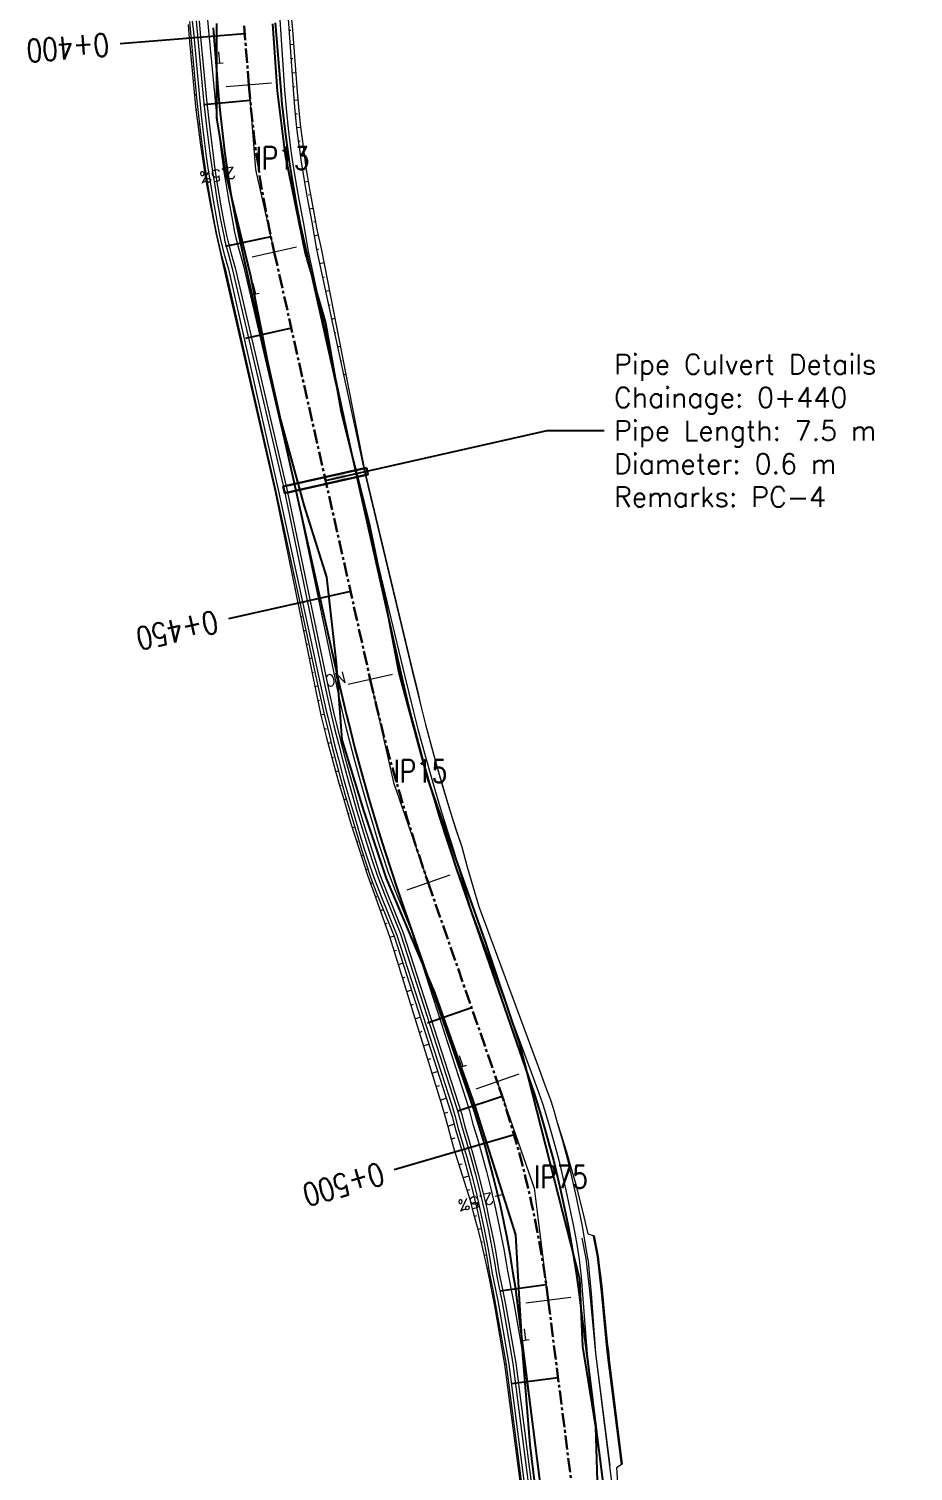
# Model space of a CAD drawing. Extents: x 337736 to 342003, y 3067251 to 3069533.
# Drawn here: x 338743.1 to 338821, y 3069011 to 3069137.9 of the extents above; entities that cross this region are included whole.
import ezdxf
from ezdxf.enums import TextEntityAlignment as Align

# ---------------------------------------------------------------- set-up
doc = ezdxf.new("R2010")
doc.units = 0
doc.header["$MEASUREMENT"] = 0
doc.linetypes.add('Center', pattern=[2, 1.25, -0.25, 0.25, -0.25])
for name, color, linetype, lineweight in [('BEC', 3, 'Continuous', 13), ('BES', 3, 'Continuous', 13), ('CFHatchLines', 4, 'Continuous', 0), ('Chainage', 7, 'Continuous', 25), ('Drain', 3, 'Continuous', 9), ('IP_Line', 150, 'Continuous', 9), ('LeftRoadExtreme', 7, 'Continuous', 13), ('PC_Callout', 6, 'Continuous', 30), ('PipeCulvert', 6, 'Continuous', 30), ('RC', 9, 'Center', 30), ('Retaining Wall', 140, 'Continuous', 9), ('RightRoadExtreme', 7, 'Continuous', 13), ('Road Width', 6, 'Continuous', 25), ('Shoulder', 30, 'Continuous', 15)]:
    doc.layers.add(name, color=color, linetype=linetype, lineweight=lineweight)
for name, color, linetype in [('IPName', 7, 'Continuous'), ('RoadEdge', 51, 'Continuous'), ('Super-Elevation', 1, 'Continuous')]:
    doc.layers.add(name, color=color, linetype=linetype)
doc.styles.get("Standard").update_dxf_attribs({"font": 'simplex.shx'})
doc.dimstyles.new('Dimension_PC_Callout', dxfattribs={"dimtxt": 1.75, "dimasz": 1.75, "dimexe": 0.18, "dimexo": 0.0625, "dimgap": 0.875, "dimtad": 0, "dimdec": 4, "dimzin": 0, "dimdsep": 46, "dimtxsty": 'Standard', "dimcen": 0.09, "dimadec": 0, "dimazin": 0, "dimtfac": 1, "dimtdec": 4, "dimtofl": 0, "dimtmove": 0, "dimatfit": 3, "dimfxl": 1, "dimtolj": 1, "dimtzin": 0, "dimarcsym": 0})

msp = doc.modelspace()

# ---------------------------------------------------------------- linework, layer by layer
at = {"layer": 'BEC'}
for points in [[(338764.48, 3069133.14), (338760.5, 3069132.82)], [(338766.67, 3069118.73), (338762.77, 3069117.85)], [(338775.13, 3069081.13), (338771.22, 3069080.25)], [(338780.16, 3069063.47), (338776.38, 3069062.16)], [(338786.24, 3069045.95), (338782.46, 3069044.64)], [(338790.83, 3069026.32), (338786.86, 3069025.82)]]:
    msp.add_lwpolyline(points, dxfattribs=at)
at = {"layer": 'BES'}
for points in [[(338764.48, 3069133.14), (338760.5, 3069132.82)], [(338766.67, 3069118.73), (338762.77, 3069117.85)], [(338775.13, 3069081.13), (338771.22, 3069080.25)], [(338780.16, 3069063.47), (338776.38, 3069062.16)], [(338786.24, 3069045.95), (338782.46, 3069044.64)], [(338790.83, 3069026.32), (338786.86, 3069025.82)]]:
    msp.add_lwpolyline(points, dxfattribs=at)
at = {"layer": 'CFHatchLines'}
for p, q in [((338757.39, 3069137.12), (338757.23, 3069137.11)), ((338766.02, 3069137.81), (338766.17, 3069137.82)), ((338757.43, 3069135.87), (338757.34, 3069135.86)), ((338766.1, 3069136.56), (338766.42, 3069136.59)), ((338757.62, 3069134.63), (338757.46, 3069134.62)), ((338766.19, 3069135.31), (338766.35, 3069135.33)), ((338757.66, 3069133.38), (338757.58, 3069133.37)), ((338766.27, 3069134.07), (338766.6, 3069134.09)), ((338757.85, 3069132.12), (338757.7, 3069132.11)), ((338766.36, 3069132.84), (338766.53, 3069132.85)), ((338757.91, 3069130.81), (338757.83, 3069130.81)), ((338766.45, 3069131.64), (338766.8, 3069131.67)), ((338758.13, 3069129.52), (338757.98, 3069129.51)), ((338766.56, 3069130.44), (338766.74, 3069130.46)), ((338758.22, 3069128.22), (338758.15, 3069128.21)), ((338766.68, 3069129.24), (338767.04, 3069129.28)), ((338758.46, 3069126.93), (338758.33, 3069126.92)), ((338766.83, 3069128.04), (338767.01, 3069128.07)), ((338767, 3069126.85), (338767.34, 3069126.9)), ((338758.58, 3069125.63), (338758.53, 3069125.63)), ((338767.35, 3069125.69), (338767.51, 3069125.71)), ((338758.83, 3069124.35), (338758.74, 3069124.34)), ((338767.37, 3069124.47), (338767.7, 3069124.52)), ((338759.01, 3069123.06), (338758.97, 3069123.05)), ((338767.74, 3069123.31), (338767.9, 3069123.34)), ((338759.27, 3069121.78), (338759.21, 3069121.77)), ((338767.8, 3069122.1), (338768.11, 3069122.16)), ((338759.49, 3069120.49), (338759.47, 3069120.49)), ((338768.19, 3069120.95), (338768.34, 3069120.98)), ((338759.77, 3069119.21), (338759.74, 3069119.21)), ((338768.22, 3069119.73), (338768.58, 3069119.8)), ((338768.43, 3069118.51), (338768.64, 3069118.56)), ((338760.07, 3069117.94), (338760.03, 3069117.94)), ((338760.44, 3069116.72), (338760.33, 3069116.69)), ((338768.69, 3069117.29), (338769.08, 3069117.38)), ((338760.66, 3069115.49), (338760.61, 3069115.47)), ((338768.96, 3069116.07), (338769.14, 3069116.11)), ((338760.99, 3069114.28), (338760.89, 3069114.25)), ((338769.22, 3069114.85), (338769.56, 3069114.92)), ((338761.22, 3069113.05), (338761.17, 3069113.04)), ((338769.48, 3069113.63), (338769.64, 3069113.66)), ((338761.54, 3069111.84), (338761.45, 3069111.82)), ((338769.75, 3069112.4), (338770.04, 3069112.47)), ((338761.77, 3069110.61), (338761.73, 3069110.6)), ((338770.01, 3069111.18), (338770.15, 3069111.21)), ((338762.09, 3069109.4), (338762.01, 3069109.38)), ((338770.28, 3069109.96), (338770.52, 3069110.02)), ((338762.33, 3069108.17), (338762.28, 3069108.16)), ((338770.54, 3069108.74), (338770.65, 3069108.76)), ((338762.64, 3069106.96), (338762.57, 3069106.94)), ((338770.8, 3069107.52), (338771.01, 3069107.56)), ((338762.88, 3069105.73), (338762.84, 3069105.73)), ((338771.07, 3069106.29), (338771.16, 3069106.31)), ((338763.19, 3069104.52), (338763.12, 3069104.51)), ((338771.33, 3069105.07), (338771.48, 3069105.11)), ((338763.44, 3069103.3), (338763.4, 3069103.29)), ((338771.59, 3069103.85), (338771.66, 3069103.87)), ((338763.74, 3069102.08), (338763.68, 3069102.07)), ((338771.86, 3069102.63), (338771.97, 3069102.65)), ((338763.99, 3069100.86), (338763.96, 3069100.85)), ((338772.12, 3069101.41), (338772.16, 3069101.42)), ((338772.39, 3069100.19), (338772.45, 3069100.2)), ((338764.29, 3069099.65), (338764.24, 3069099.63)), ((338772.65, 3069098.96), (338772.67, 3069098.97)), ((338764.55, 3069098.42), (338764.52, 3069098.42)), ((338772.94, 3069097.75), (338772.98, 3069097.76)), ((338764.85, 3069097.21), (338764.8, 3069097.2)), ((338773.24, 3069096.53), (338773.25, 3069096.54)), ((338765.08, 3069095.98), (338765.05, 3069095.97)), ((338773.53, 3069095.32), (338773.56, 3069095.33)), ((338765.38, 3069094.77), (338765.3, 3069094.75)), ((338773.82, 3069094.1), (338773.84, 3069094.11)), ((338765.6, 3069093.53), (338765.55, 3069093.52)), ((338774.11, 3069092.89), (338774.14, 3069092.89)), ((338765.91, 3069092.32), (338765.8, 3069092.3)), ((338774.42, 3069091.67), (338774.43, 3069091.68)), ((338766.11, 3069091.09), (338766.05, 3069091.07)), ((338774.7, 3069090.46), (338774.73, 3069090.46)), ((338766.44, 3069089.88), (338766.3, 3069089.85)), ((338775, 3069089.24), (338775.02, 3069089.25)), ((338766.62, 3069088.64), (338766.55, 3069088.62)), ((338775.28, 3069088.02), (338775.31, 3069088.03)), ((338766.97, 3069087.44), (338766.8, 3069087.4)), ((338775.59, 3069086.81), (338775.6, 3069086.81)), ((338767.14, 3069086.19), (338767.05, 3069086.17)), ((338767.5, 3069084.99), (338767.3, 3069084.95)), ((338775.87, 3069085.59), (338775.89, 3069085.6)), ((338767.65, 3069083.75), (338767.55, 3069083.72)), ((338776.17, 3069084.38), (338776.18, 3069084.38)), ((338768.03, 3069082.55), (338767.8, 3069082.5)), ((338776.46, 3069083.16), (338776.47, 3069083.17)), ((338768.17, 3069081.3), (338768.05, 3069081.27)), ((338776.76, 3069081.95), (338776.77, 3069081.95)), ((338768.56, 3069080.11), (338768.29, 3069080.05)), ((338777.04, 3069080.75), (338777.05, 3069080.75)), ((338768.69, 3069078.83), (338768.55, 3069078.8)), ((338777.34, 3069079.57), (338777.35, 3069079.57)), ((338769.11, 3069077.61), (338768.82, 3069077.54)), ((338777.62, 3069078.38), (338777.62, 3069078.38)), ((338769.28, 3069076.33), (338769.13, 3069076.29)), ((338777.92, 3069077.19), (338777.92, 3069077.19)), ((338769.73, 3069075.11), (338769.46, 3069075.04)), ((338778.22, 3069076.01), (338778.22, 3069076.01)), ((338778.54, 3069074.83), (338778.54, 3069074.83)), ((338769.92, 3069073.83), (338769.79, 3069073.8)), ((338778.86, 3069073.65), (338778.86, 3069073.65)), ((338770.38, 3069072.63), (338770.13, 3069072.56)), ((338779.19, 3069072.48), (338779.19, 3069072.48)), ((338770.6, 3069071.35), (338770.48, 3069071.32)), ((338779.53, 3069071.31), (338779.53, 3069071.31)), ((338771.07, 3069070.15), (338770.84, 3069070.08)), ((338779.88, 3069070.14), (338779.88, 3069070.14)), ((338771.32, 3069068.88), (338771.21, 3069068.85)), ((338780.24, 3069068.97), (338780.24, 3069068.97)), ((338771.8, 3069067.69), (338771.59, 3069067.62)), ((338780.61, 3069067.8), (338780.61, 3069067.8)), ((338772.07, 3069066.43), (338771.97, 3069066.39)), ((338780.99, 3069066.64), (338780.99, 3069066.64)), ((338772.56, 3069065.23), (338772.37, 3069065.17)), ((338781.35, 3069065.48), (338781.35, 3069065.48)), ((338772.87, 3069063.98), (338772.78, 3069063.95)), ((338781.68, 3069064.3), (338781.68, 3069064.3)), ((338773.38, 3069062.8), (338773.19, 3069062.73)), ((338782.03, 3069063.1), (338782.03, 3069063.1)), ((338773.74, 3069061.56), (338773.62, 3069061.52)), ((338782.38, 3069061.9), (338782.38, 3069061.9)), ((338774.33, 3069060.43), (338774.04, 3069060.33)), ((338782.73, 3069060.7), (338782.74, 3069060.7)), ((338774.63, 3069059.21), (338774.46, 3069059.15)), ((338783.17, 3069059.53), (338783.17, 3069059.53)), ((338783.6, 3069058.36), (338783.6, 3069058.36)), ((338775.27, 3069058.11), (338774.88, 3069057.98)), ((338784.04, 3069057.19), (338784.04, 3069057.19)), ((338775.45, 3069056.85), (338775.25, 3069056.78)), ((338784.47, 3069056.01), (338784.47, 3069056.01)), ((338776.04, 3069055.73), (338775.62, 3069055.59)), ((338784.91, 3069054.84), (338784.91, 3069054.84)), ((338776.2, 3069054.47), (338775.99, 3069054.39)), ((338776.81, 3069053.35), (338776.36, 3069053.2)), ((338785.34, 3069053.67), (338785.34, 3069053.67)), ((338776.96, 3069052.08), (338776.73, 3069052)), ((338785.78, 3069052.5), (338785.78, 3069052.5)), ((338777.58, 3069050.97), (338777.1, 3069050.81)), ((338786.21, 3069051.32), (338786.21, 3069051.32)), ((338777.72, 3069049.7), (338777.47, 3069049.61)), ((338778.34, 3069048.59), (338777.84, 3069048.42)), ((338778.47, 3069047.31), (338778.21, 3069047.23)), ((338779.11, 3069046.21), (338778.58, 3069046.03)), ((338779.23, 3069044.93), (338778.95, 3069044.84)), ((338779.88, 3069043.84), (338779.32, 3069043.64)), ((338779.96, 3069042.6), (338779.67, 3069042.51)), ((338780.56, 3069041.55), (338779.99, 3069041.37)), ((338780.6, 3069040.32), (338780.3, 3069040.23)), ((338781.23, 3069039.27), (338780.6, 3069039.09)), ((338781.26, 3069038.05), (338780.98, 3069037.97)), ((338781.86, 3069036.99), (338781.34, 3069036.85)), ((338781.92, 3069035.78), (338781.68, 3069035.72)), ((338782.43, 3069034.68), (338782.02, 3069034.59)), ((338782.51, 3069033.49), (338782.34, 3069033.45)), ((338782.94, 3069032.36), (338782.64, 3069032.3)), ((338783.05, 3069031.18), (338782.93, 3069031.15)), ((338793.08, 3069030.7), (338793.08, 3069030.7)), ((338783.39, 3069030.03), (338783.2, 3069030)), ((338793.3, 3069029.4), (338793.3, 3069029.4)), ((338783.52, 3069028.85), (338783.46, 3069028.84)), ((338793.45, 3069028.1), (338793.45, 3069028.1)), ((338783.8, 3069027.7), (338783.7, 3069027.68)), ((338793.59, 3069026.79), (338793.59, 3069026.79)), ((338783.98, 3069026.52), (338783.93, 3069026.51)), ((338784.26, 3069025.35), (338784.14, 3069025.34)), ((338793.71, 3069025.54), (338793.71, 3069025.54)), ((338784.41, 3069024.11), (338784.35, 3069024.1)), ((338793.83, 3069024.3), (338793.83, 3069024.3)), ((338784.69, 3069022.89), (338784.57, 3069022.87)), ((338793.95, 3069023.05), (338793.95, 3069023.05)), ((338784.85, 3069021.65), (338784.78, 3069021.64)), ((338794.07, 3069021.81), (338794.09, 3069021.81)), ((338785.13, 3069020.42), (338785, 3069020.41)), ((338794.22, 3069020.56), (338794.22, 3069020.56)), ((338785.22, 3069019.18), (338785.16, 3069019.17)), ((338794.38, 3069019.33), (338794.38, 3069019.33)), ((338785.45, 3069017.94), (338785.32, 3069017.93)), ((338794.53, 3069018.08), (338794.53, 3069018.08)), ((338785.55, 3069016.7), (338785.48, 3069016.69)), ((338794.69, 3069016.85), (338794.69, 3069016.85)), ((338785.77, 3069015.46), (338785.65, 3069015.45)), ((338794.85, 3069015.6), (338794.85, 3069015.6)), ((338785.87, 3069014.22), (338785.81, 3069014.21)), ((338795.01, 3069014.36), (338795.01, 3069014.36)), ((338786.09, 3069012.98), (338785.97, 3069012.97)), ((338795.16, 3069013.12), (338795.16, 3069013.12)), ((338786.19, 3069011.74), (338786.13, 3069011.73)), ((338795.32, 3069011.88), (338795.32, 3069011.88))]:
    msp.add_line(p, q, dxfattribs=at)
at = {"layer": 'Chainage'}
for p, q in [((338762.13, 3069137.5), (338751.16, 3069136.62)), ((338771.43, 3069088.44), (338760.7, 3069086.03)), ((338785.84, 3069040.61), (338775.27, 3069037.55))]:
    msp.add_line(p, q, dxfattribs=at)
at = {"layer": 'Drain'}
for points in [[(338757.26, 3069138.56), (338757.35, 3069137.62), (338757.88, 3069131.86), (338758.07, 3069130.04), (338758.23, 3069128.75), (338758.49, 3069126.67), (338758.79, 3069124.61), (338758.95, 3069123.58), (338759.13, 3069122.55), (338759.46, 3069120.75), (338759.66, 3069119.73), (338759.77, 3069119.21), (338760.03, 3069118.2), (338760.44, 3069116.72), (338760.49, 3069116.47), (338764.85, 3069097.21), (338768.61, 3069079.86), (338769.11, 3069077.61), (338769.48, 3069076.11), (338769.79, 3069074.86), (338770.11, 3069073.62), (338770.58, 3069071.88), (338771, 3069070.4), (338771.36, 3069069.16), (338771.8, 3069067.69), (338772.41, 3069065.72), (338773.2, 3069063.28), (338773.76, 3069061.84), (338775.27, 3069058.11), (338780.1, 3069043.15), (338780.38, 3069042.24), (338780.68, 3069041.09), (338781.03, 3069039.96), (338781.42, 3069038.59), (338781.86, 3069036.99), (338782.26, 3069035.38), (338782.64, 3069033.76), (338782.99, 3069032.13), (338783.22, 3069030.97), (338783.39, 3069030.03), (338783.66, 3069028.4), (338783.95, 3069027), (338784.17, 3069025.83), (338785.13, 3069020.42), (338787.68, 3069000.59)], [(338757.5, 3069138.59), (338757.6, 3069137.64), (338758.13, 3069131.88), (338758.29, 3069130.33), (338758.44, 3069129.03), (338758.74, 3069126.71), (338758.88, 3069125.68), (338759.04, 3069124.65), (338759.33, 3069122.85), (338759.65, 3069121.05), (338759.9, 3069119.77), (338760.01, 3069119.26), (338760.34, 3069118), (338760.68, 3069116.77), (338765.09, 3069097.26), (338768.85, 3069079.92), (338769.3, 3069077.92), (338769.66, 3069076.42), (338770.03, 3069074.93), (338770.36, 3069073.68), (338770.82, 3069071.95), (338771.31, 3069070.22), (338771.74, 3069068.74), (338772.26, 3069067.02), (338772.64, 3069065.8), (338772.96, 3069064.82), (338773.44, 3069063.35), (338774.09, 3069061.68), (338775.5, 3069058.19), (338780.34, 3069043.23), (338780.62, 3069042.32), (338780.92, 3069041.17), (338781.33, 3069039.8), (338781.66, 3069038.66), (338782.1, 3069037.05), (338782.51, 3069035.43), (338782.88, 3069033.81), (338783.23, 3069032.18), (338783.46, 3069031.01), (338783.63, 3069030.08), (338783.91, 3069028.43), (338784.19, 3069027.03), (338784.42, 3069025.86), (338785.38, 3069020.46), (338787.93, 3069000.62)], [(338757.85, 3069138.62), (338758.5, 3069131.65), (338758.61, 3069130.62), (338758.76, 3069129.33), (338759.09, 3069126.76), (338759.3, 3069125.21), (338759.51, 3069123.93), (338759.67, 3069122.91), (338760, 3069121.12), (338760.3, 3069119.59), (338760.35, 3069119.33), (338760.68, 3069118.08), (338761.02, 3069116.85), (338765.58, 3069097.37), (338769.21, 3069080), (338769.7, 3069077.75), (338770, 3069076.5), (338770.37, 3069075.01), (338770.7, 3069073.77), (338771.23, 3069071.79), (338771.58, 3069070.56), (338772, 3069069.09), (338772.37, 3069067.86), (338772.9, 3069066.15), (338773.37, 3069064.68), (338773.77, 3069063.47), (338774.42, 3069061.8), (338775.83, 3069058.31), (338780.74, 3069043.12), (338780.95, 3069042.43), (338781.26, 3069041.27), (338781.67, 3069039.9), (338782, 3069038.75), (338782.44, 3069037.14), (338782.85, 3069035.52), (338783.22, 3069033.89), (338783.57, 3069032.25), (338783.93, 3069030.37), (338784.1, 3069029.43), (338784.26, 3069028.49), (338784.49, 3069027.32), (338784.77, 3069025.9), (338785.73, 3069020.5), (338788.28, 3069000.66)], [(338758.1, 3069138.64), (338758.24, 3069137.19), (338758.75, 3069131.68), (338758.89, 3069130.39), (338759.01, 3069129.36), (338759.3, 3069127.05), (338759.44, 3069126.02), (338759.59, 3069124.99), (338759.88, 3069123.2), (338760.06, 3069122.18), (338760.29, 3069120.91), (338760.54, 3069119.64), (338760.6, 3069119.38), (338760.93, 3069118.13), (338761.27, 3069116.9), (338765.82, 3069097.43), (338769.56, 3069079.56), (338769.94, 3069077.81), (338770.55, 3069075.32), (338770.94, 3069073.84), (338771.34, 3069072.35), (338771.68, 3069071.12), (338772.17, 3069069.4), (338772.61, 3069067.93), (338773.06, 3069066.46), (338773.53, 3069065), (338774.01, 3069063.54), (338774.66, 3069061.88), (338776.07, 3069058.39), (338780.91, 3069043.42), (338781.19, 3069042.51), (338781.49, 3069041.35), (338781.91, 3069039.97), (338782.24, 3069038.82), (338782.68, 3069037.2), (338783.09, 3069035.58), (338783.42, 3069034.17), (338783.62, 3069033.24), (338783.82, 3069032.3), (338784.01, 3069031.36), (338784.18, 3069030.42), (338784.35, 3069029.48), (338784.5, 3069028.53), (338784.83, 3069026.88), (338785.06, 3069025.7), (338785.97, 3069020.53), (338788.53, 3069000.69)]]:
    msp.add_lwpolyline(points, dxfattribs=at)
at = {"layer": 'IP_Line'}
for points in [[(338762.49, 3069132.98), (338763.08, 3069125.56), (338764.72, 3069118.29)], [(338773.17, 3069080.69), (338775.22, 3069071.61), (338778.27, 3069062.81)], [(338784.35, 3069045.29), (338787.6, 3069035.92), (338788.84, 3069026.07)]]:
    msp.add_lwpolyline(points, dxfattribs=at)
at = {"layer": 'LeftRoadExtreme'}
msp.add_lwpolyline([(338766.15, 3069139.63), (338766.33, 3069137.83), (338766.73, 3069132.39), (338766.89, 3069130.71), (338767.04, 3069129.28), (338767.28, 3069127.38), (338767.51, 3069125.71), (338767.82, 3069123.81), (338768.16, 3069121.92), (338768.48, 3069120.27), (338768.84, 3069118.61), (338772.69, 3069098.97), (338776.77, 3069081.95), (338777.35, 3069079.57), (338777.62, 3069078.38), (338778.04, 3069076.72), (338778.67, 3069074.36), (338779.06, 3069072.95), (338779.4, 3069071.77), (338779.81, 3069070.37), (338780.24, 3069068.97), (338780.76, 3069067.34), (338781.22, 3069065.95), (338781.68, 3069064.3), (338782.74, 3069060.7), (338787.95, 3069046.63), (338788.57, 3069044.92), (338789.03, 3069043.7), (338789.26, 3069042.96), (338789.63, 3069041.71), (338789.95, 3069040.72), (338790.41, 3069039.23), (338790.92, 3069037.47), (338791.2, 3069036.46), (338791.59, 3069034.95), (338791.97, 3069033.42), (338792.31, 3069031.9), (338792.88, 3069031.73), (338793.22, 3069029.92), (338793.26, 3069029.66), (338793.39, 3069028.62), (338793.54, 3069027.31), (338794, 3069022.55), (338794.03, 3069022.31), (338794.15, 3069021.56), (338794.22, 3069020.56), (338795.35, 3069011.64), (338794.84, 3069011.32), (338795.49, 3069001.57)], dxfattribs=at)
at = {"layer": 'PipeCulvert'}
msp.add_lwpolyline([(338772.83, 3069099.31), (338772.96, 3069098.73), (338765.64, 3069097.08), (338765.51, 3069097.67), (338772.83, 3069099.31)], dxfattribs=at)
at = {"layer": 'RC', "linetype": 'Center'}
msp.add_lwpolyline([(338762.07, 3069138.19), (338762.49, 3069132.98), (338762.49, 3069132.98, 0.03543), (338764.72, 3069118.29), (338764.72, 3069118.29), (338773.17, 3069080.69), (338773.17, 3069080.69, 0.028187), (338778.27, 3069062.81), (338778.27, 3069062.81), (338784.35, 3069045.29), (338784.35, 3069045.29, -0.052094), (338788.84, 3069026.07), (338788.84, 3069026.07), (338793.41, 3068989.97)], format="xyb", dxfattribs=at)
at = {"layer": 'Retaining Wall'}
for points in [[(338792.78, 3069031.71), (338793.13, 3069029.91), (338793.23, 3069029.13), (338793.35, 3069028.08), (338793.49, 3069026.78), (338794, 3069021.54), (338795.25, 3069011.62)], [(338792.88, 3069031.73), (338793.22, 3069029.92), (338793.33, 3069029.14), (338793.48, 3069027.84), (338793.59, 3069026.79), (338794.1, 3069021.56), (338795.35, 3069011.64)], [(338792.88, 3069031.73), (338793.22, 3069029.92), (338793.33, 3069029.14), (338793.48, 3069027.84), (338793.59, 3069026.79), (338794.1, 3069021.56), (338795.35, 3069011.64)], [(338791.8, 3069031.54), (338792.14, 3069029.75), (338792.24, 3069028.98), (338792.47, 3069026.91), (338793, 3069021.42), (338794.26, 3069011.5)]]:
    msp.add_lwpolyline(points, dxfattribs=at)
at = {"layer": 'RightRoadExtreme'}
msp.add_lwpolyline([(338757.13, 3069138.32), (338757.23, 3069137.11), (338757.67, 3069132.37), (338757.83, 3069130.81), (338757.98, 3069129.51), (338758.22, 3069127.69), (338758.45, 3069126.14), (338758.7, 3069124.59), (338759.07, 3069122.54), (338759.42, 3069120.74), (338759.58, 3069119.98), (338759.86, 3069118.7), (338760.44, 3069116.21), (338764.8, 3069097.2), (338768.34, 3069079.8), (338768.82, 3069077.54), (338769.33, 3069075.54), (338769.99, 3069073.06), (338770.41, 3069071.57), (338770.77, 3069070.33), (338771.43, 3069068.11), (338772.21, 3069065.66), (338772.94, 3069063.46), (338773.62, 3069061.52), (338774.88, 3069057.98), (338779.4, 3069043.41), (338779.67, 3069042.51), (338779.99, 3069041.37), (338780.3, 3069040.23), (338780.6, 3069039.09), (338780.9, 3069038.2), (338781.27, 3069037.08), (338781.62, 3069035.95), (338781.89, 3069035.04), (338782.27, 3069033.67), (338782.58, 3069032.53), (338782.87, 3069031.38), (338783.15, 3069030.23), (338783.41, 3069029.07), (338783.7, 3069027.68), (338783.88, 3069026.75), (338784.1, 3069025.58), (338785, 3069020.41), (338787.59, 3069000.58)], dxfattribs=at)
at = {"layer": 'Road Width'}
for points in [[(338764.81, 3069138.47), (338765.29, 3069132.5), (338765.4, 3069131.29), (338765.56, 3069129.84), (338765.76, 3069128.15), (338766.03, 3069126.22), (338766.34, 3069124.29), (338766.68, 3069122.38), (338767.01, 3069120.71), (338767.37, 3069119.04), (338775.87, 3069081.24), (338776.43, 3069078.84), (338776.78, 3069077.41), (338777.15, 3069075.98), (338777.52, 3069074.56), (338777.98, 3069072.9), (338778.39, 3069071.48), (338778.81, 3069070.07), (338779.24, 3069068.66), (338779.76, 3069067.02), (338780.22, 3069065.62), (338780.77, 3069063.99), (338787.08, 3069045.79), (338787.65, 3069044.08), (338788.19, 3069042.36), (338788.55, 3069041.13), (338788.96, 3069039.64), (338789.29, 3069038.4), (338789.66, 3069036.9), (338789.95, 3069035.65), (338790.28, 3069034.14), (338790.58, 3069032.63), (338790.86, 3069031.11), (338791.04, 3069030.09), (338791.2, 3069029.08), (338791.35, 3069028.06), (338791.53, 3069026.79), (338796.14, 3068990.32)], [(338759.33, 3069138.03), (338759.81, 3069132.03), (338759.95, 3069130.5), (338760.12, 3069128.97), (338760.34, 3069127.18), (338760.63, 3069125.15), (338760.91, 3069123.38), (338761.27, 3069121.36), (338761.62, 3069119.6), (338762, 3069117.84), (338770.5, 3069080.03), (338771.08, 3069077.55), (338771.45, 3069076.07), (338771.82, 3069074.6), (338772.21, 3069073.12), (338772.62, 3069071.65), (338773.04, 3069070.19), (338773.47, 3069068.72), (338773.91, 3069067.26), (338774.45, 3069065.57), (338775, 3069063.88), (338775.57, 3069062.19), (338781.88, 3069044.01), (338782.34, 3069042.63), (338782.85, 3069041.01), (338783.2, 3069039.85), (338783.59, 3069038.44), (338783.96, 3069037.03), (338784.31, 3069035.62), (338784.59, 3069034.44), (338784.9, 3069033.02), (338785.18, 3069031.59), (338785.45, 3069030.15), (338785.61, 3069029.2), (338785.76, 3069028.24), (338785.91, 3069027.28), (338786.07, 3069026.08), (338790.68, 3068989.63)]]:
    msp.add_lwpolyline(points, dxfattribs=at)
at = {"layer": 'RoadEdge'}
for points in [[(338759.64, 3069138.4, 1373.12), (338759.63, 3069130.09, 1373.32), (338760.45, 3069125.15, 1373.42), (338762.62, 3069116.21, 1373.61), (338764.11, 3069108.65, 1373.69), (338765.26, 3069103.53, 1373.84), (338767.31, 3069096.01, 1374.13), (338769.33, 3069089.69, 1374.49), (338770.18, 3069082.11, 1375.25), (338770.66, 3069075.38, 1375.75), (338772.57, 3069069.17, 1376.36), (338774.57, 3069063.19, 1376.88), (338778.83, 3069053.14, 1377.74), (338782.37, 3069043.14, 1378.55), (338785.95, 3069031.83, 1379.48), (338786.26, 3069026.62, 1379.91), (338786.56, 3069021.34, 1380.28), (338787.21, 3069013.35, 1380.72), (338788.38, 3069003.74, 1381.22)], [(338764.55, 3069138.36, 1372.93), (338764.98, 3069132.45, 1373.07), (338765.69, 3069126.82, 1373.13), (338767.43, 3069118.18, 1373.33), (338769.24, 3069112.06, 1373.5), (338770.6, 3069104.19, 1373.79), (338773.04, 3069094.52, 1374.2), (338774.41, 3069087.94, 1374.82), (338775.69, 3069081.26, 1375.47), (338778.21, 3069071.94, 1376.41), (338780.39, 3069065.78, 1376.96), (338783.26, 3069057.69, 1377.68), (338786.33, 3069048.53, 1378.37), (338791.6, 3069027.96, 1379.92), (338791.84, 3069022.01, 1380.36), (338793, 3069014.92, 1380.92), (338793.2, 3069008.25, 1381.31)]]:
    msp.add_polyline3d(points, dxfattribs=at)
at = {"layer": 'Shoulder'}
for points in [[(338758.1, 3069138.64), (338758.24, 3069137.19), (338758.75, 3069131.68), (338758.89, 3069130.39), (338759.01, 3069129.36), (338759.3, 3069127.05), (338759.44, 3069126.02), (338759.59, 3069124.99), (338759.88, 3069123.2), (338760.06, 3069122.18), (338760.29, 3069120.91), (338760.54, 3069119.64), (338760.6, 3069119.38), (338760.93, 3069118.13), (338761.27, 3069116.9), (338765.82, 3069097.43), (338769.56, 3069079.56), (338769.94, 3069077.81), (338770.55, 3069075.32), (338770.94, 3069073.84), (338771.34, 3069072.35), (338771.68, 3069071.12), (338772.17, 3069069.4), (338772.61, 3069067.93), (338773.06, 3069066.46), (338773.53, 3069065), (338774.01, 3069063.54), (338774.66, 3069061.88), (338776.07, 3069058.39), (338780.91, 3069043.42), (338781.19, 3069042.51), (338781.49, 3069041.35), (338781.91, 3069039.97), (338782.24, 3069038.82), (338782.68, 3069037.2), (338783.09, 3069035.58), (338783.42, 3069034.17), (338783.62, 3069033.24), (338783.82, 3069032.3), (338784.01, 3069031.36), (338784.18, 3069030.42), (338784.35, 3069029.48), (338784.5, 3069028.53), (338784.83, 3069026.88), (338785.06, 3069025.7), (338785.89, 3069021.02), (338785.97, 3069020.53), (338788.53, 3069000.69)], [(338758.85, 3069138.71), (338758.94, 3069137.75), (338759.45, 3069132.25), (338759.58, 3069130.98), (338759.75, 3069129.44), (338760.04, 3069127.14), (338760.29, 3069125.36), (338760.45, 3069124.34), (338760.66, 3069123.08), (338761.03, 3069121.05), (338761.23, 3069120.04), (338761.33, 3069119.54), (338761.59, 3069118.54), (338762, 3069117.07), (338766.55, 3069097.59), (338770.24, 3069079.97), (338770.67, 3069077.98), (338771.03, 3069076.5), (338771.41, 3069075.01), (338771.73, 3069073.78), (338772.13, 3069072.31), (338772.54, 3069070.84), (338772.89, 3069069.61), (338773.33, 3069068.15), (338773.85, 3069066.45), (338774.24, 3069065.23), (338774.72, 3069063.78), (338775.37, 3069062.12), (338776.78, 3069058.63), (338781.62, 3069043.67), (338781.9, 3069042.74), (338782.21, 3069041.57), (338782.63, 3069040.18), (338782.96, 3069039.02), (338783.41, 3069037.39), (338783.82, 3069035.75), (338784.2, 3069034.1), (338784.55, 3069032.45), (338784.92, 3069030.55), (338785.13, 3069029.36), (338785.24, 3069028.65), (338785.58, 3069026.99), (338785.8, 3069025.8), (338786.63, 3069021.12), (338786.72, 3069020.62), (338789.27, 3069000.79)], [(338765.2, 3069138.76), (338765.63, 3069132.53), (338765.79, 3069130.6), (338765.94, 3069129.15), (338766.09, 3069127.94), (338766.22, 3069126.98), (338766.36, 3069126.02), (338766.59, 3069124.58), (338766.89, 3069122.91), (338767.3, 3069120.77), (338767.49, 3069119.56), (338767.7, 3069118.35), (338771.92, 3069098.8), (338776.19, 3069081.06), (338776.95, 3069077.96), (338777.37, 3069076.3), (338777.88, 3069074.4), (338778.34, 3069072.74), (338778.81, 3069071.09), (338779.38, 3069069.21), (338779.97, 3069067.34), (338780.51, 3069065.71), (338780.97, 3069064.06), (338782.03, 3069060.46), (338787.33, 3069046.15), (338787.86, 3069044.69), (338788.31, 3069043.48), (338788.54, 3069042.74), (338788.98, 3069041.25), (338789.33, 3069040.01), (338789.73, 3069038.51), (338790.04, 3069037.26), (338790.39, 3069035.75), (338790.72, 3069034.23), (338791.03, 3069032.71), (338791.31, 3069031.19), (338791.56, 3069029.66), (338791.62, 3069029.14), (338791.73, 3069028.12), (338791.86, 3069026.57), (338792.26, 3069021.33), (338794.73, 3069001.48)], [(338765.95, 3069138.82), (338766.38, 3069132.6), (338766.54, 3069130.68), (338766.68, 3069129.24), (338766.8, 3069128.28), (338766.93, 3069127.33), (338767.07, 3069126.37), (338767.25, 3069125.18), (338767.41, 3069124.23), (338767.62, 3069123.05), (338768.03, 3069120.92), (338768.22, 3069119.73), (338768.43, 3069118.51), (338772.65, 3069098.96), (338776.86, 3069081.46), (338777.68, 3069078.14), (338778.04, 3069076.72), (338778.47, 3069075.07), (338779.06, 3069072.95), (338779.53, 3069071.31), (338780.03, 3069069.67), (338780.68, 3069067.57), (338781.22, 3069065.95), (338781.68, 3069064.3), (338782.73, 3069060.7), (338788.04, 3069046.39), (338788.57, 3069044.92), (338789.03, 3069043.7), (338789.26, 3069042.96), (338789.63, 3069041.71), (338790.05, 3069040.21), (338790.52, 3069038.44), (338790.83, 3069037.18), (338791.24, 3069035.4), (338791.51, 3069034.13), (338791.81, 3069032.6), (338792.04, 3069031.32), (338792.3, 3069029.78), (338792.34, 3069029.52), (338792.45, 3069028.48), (338792.61, 3069026.67), (338793, 3069021.42), (338795.47, 3069001.57)]]:
    msp.add_lwpolyline(points, dxfattribs=at)
at = {"layer": 'Super-Elevation'}
for p, q in [((338762.61, 3069131.61), (338758.5, 3069131.23)), ((338764.42, 3069119.63), (338760.39, 3069118.78)), ((338766.23, 3069111.58), (338762.2, 3069110.68)), ((338782.09, 3069051.79), (338778.2, 3069050.44)), ((338784.79, 3069043.99), (338780.87, 3069042.7)), ((338788.66, 3069027.43), (338784.58, 3069026.86)), ((338789.71, 3069019.25), (338785.61, 3069018.73))]:
    msp.add_line(p, q, dxfattribs=at)

# ---------------------------------------------------------------- texts
at = {"layer": 'Chainage', "width": 0.8}
for s, rotation, p in [('0+400', 184.56, (338750.17, 3069136.55)), ('0+450', 192.6765, (338759.72, 3069085.81)), ('0+500', 196.17, (338774.31, 3069037.27))]:
    msp.add_text(s, height=2, rotation=rotation, dxfattribs=at).set_placement(p, align=Align.MIDDLE_LEFT)
at = {"layer": 'IPName', "width": 0.8}
for s, p in [('IP13', (338763.08, 3069125.56)), ('IP15', (338775.22, 3069071.61)), ('IP75', (338787.6, 3069035.92))]:
    msp.add_text(s, height=2, dxfattribs=at).set_placement(p)
at = {"layer": 'PC_Callout', "insert": (338794.62, 3069102.58), "char_height": 1.75, "attachment_point": 4}
msp.add_mtext('Pipe Culvert Details\\PChainage: 0+440\\PPipe Length: 7.5 m\\PDiameter: 0.6 m\\PRemarks: PC-4', dxfattribs=at)
at = {"layer": 'Super-Elevation'}
for s, rotation, p in [('T', 184.56, (338760.23, 3069135.42)), ('2.5%', 188.6182, (338761.3, 3069125.29)), ('T', 192.6765, (338763.31, 3069115.15)), ('NC', 192.6765, (338771.01, 3069080.92)), ('T', 199.1347, (338781.5, 3069047.22)), ('-2.5%', 193.1706, (338785.09, 3069035.33)), ('T', 187.2065, (338787.14, 3069023.09))]:
    msp.add_text(s, height=1, rotation=rotation, dxfattribs=at).set_placement(p, align=Align.MIDDLE_LEFT)

# ---------------------------------------------------------------- leaders
at = {"layer": 'PC_Callout', "annotation_type": 0, "has_hookline": 1, "hookline_direction": 0, "text_width": 26.33}
msp.add_leader([(338769.24, 3069098.2), (338788.75, 3069102.58), (338793.75, 3069102.58)], dimstyle='Dimension_PC_Callout', dxfattribs=at)

doc.saveas('drawing.dxf')
